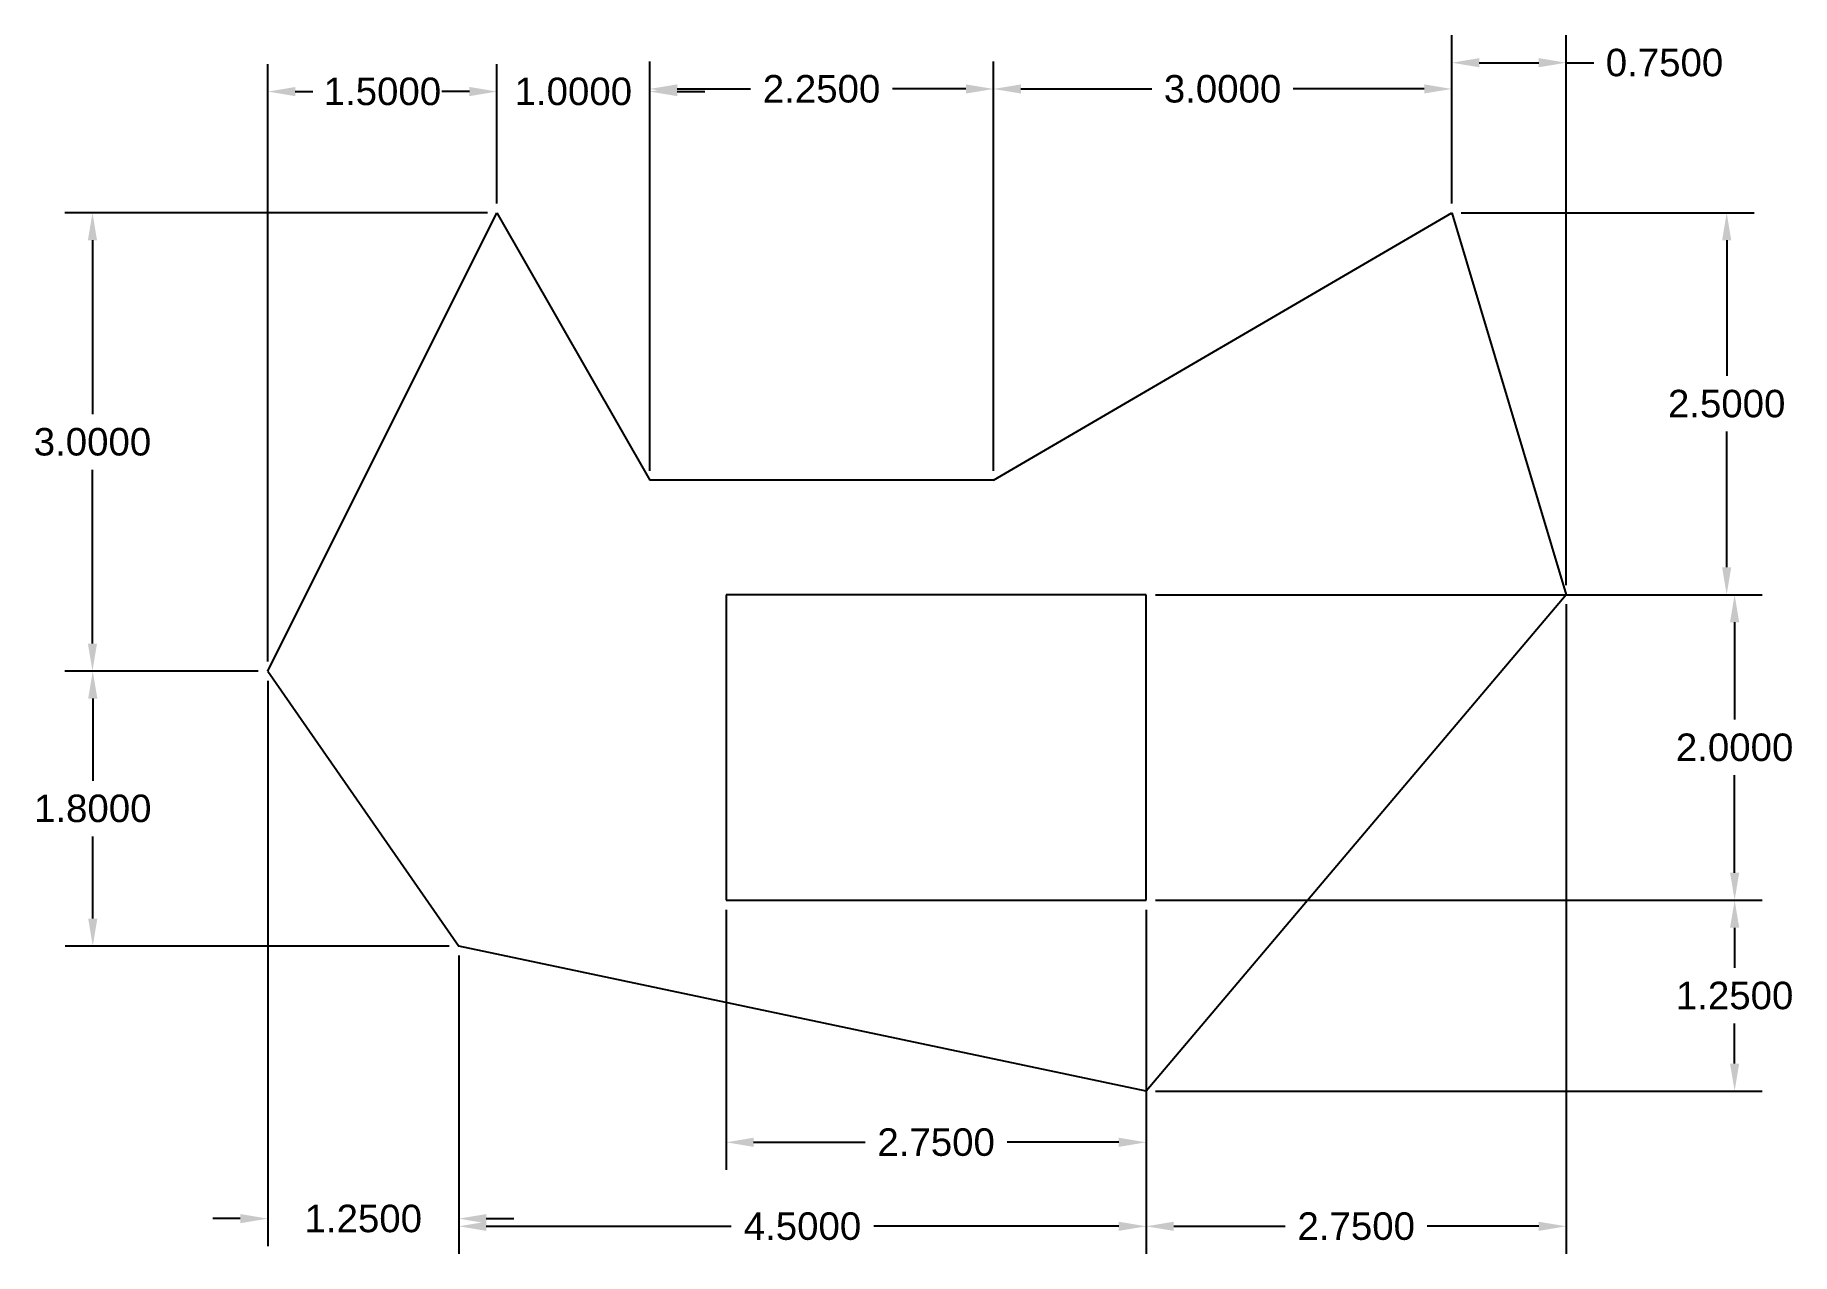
# Model space of a CAD drawing. Header units: inches. Extents: x 15.9 to 27.4, y 11.6 to 19.6.
import ezdxf

# ---------------------------------------------------------------- set-up
doc = ezdxf.new("R2010")
doc.units = ezdxf.units.IN
doc.header["$MEASUREMENT"] = 0
doc.styles.get("Standard").update_dxf_attribs({"font": 'arial.ttf'})
doc.dimstyles.get("Standard").update_dxf_attribs({"dimtxt": 0.18, "dimasz": 0.18, "dimexe": 0.18, "dimexo": 0.0625, "dimgap": 0.09, "dimtad": 0, "dimtih": 1, "dimtoh": 1, "dimdec": 4, "dimzin": 0, "dimdsep": 46, "dimtxsty": 'Standard', "dimcen": 0.09, "dimadec": 0, "dimazin": 0, "dimtfac": 1, "dimtdec": 4, "dimtofl": 0, "dimtmove": 0, "dimatfit": 3, "dimfxl": 1, "dimtolj": 1, "dimtzin": 0, "dimarcsym": 0})

# ---------------------------------------------------------------- blocks, each defined once
blk = doc.blocks.new('*D2')
at = {"color": 0, "lineweight": -2, "transparency": 16777216}
for p, q in [((18.926, 18.49), (18.926, 19.402)), ((19.926, 16.74), (19.926, 19.402)), ((18.746, 19.222), (18.566, 19.222)), ((20.106, 19.222), (20.286, 19.222))]:
    blk.add_line(p, q, dxfattribs=at)
at = {"color": 0, "transparency": 16777216}
for points in [[(18.746, 19.252), (18.746, 19.192), (18.926, 19.222)], [(20.106, 19.252), (20.106, 19.192), (19.926, 19.222)]]:
    blk.add_solid(points, dxfattribs=at)
at = {"layer": 'Defpoints', "color": 0, "transparency": 16777216}
for p in [(19.926, 19.222), (18.926, 18.428), (19.926, 16.678)]:
    blk.add_point(p, dxfattribs=at)
at = {"color": 0, "transparency": 16777216, "insert": (19.426, 19.222), "char_height": 0.18, "attachment_point": 5}
blk.add_mtext('\\A1;1.0000', dxfattribs=at)
blk = doc.blocks.new('*D3')
at = {"color": 0, "lineweight": -2, "transparency": 16777216}
for p, q in [((19.926, 16.74), (19.926, 19.419)), ((22.176, 16.74), (22.176, 19.419)), ((20.106, 19.239), (20.586, 19.239)), ((21.996, 19.239), (21.516, 19.239))]:
    blk.add_line(p, q, dxfattribs=at)
at = {"color": 0, "transparency": 16777216}
for points in [[(20.106, 19.269), (20.106, 19.209), (19.926, 19.239)], [(21.996, 19.269), (21.996, 19.209), (22.176, 19.239)]]:
    blk.add_solid(points, dxfattribs=at)
at = {"layer": 'Defpoints', "color": 0, "transparency": 16777216}
for p in [(22.176, 19.239), (19.926, 16.678), (22.176, 16.678)]:
    blk.add_point(p, dxfattribs=at)
at = {"color": 0, "transparency": 16777216, "insert": (21.051, 19.239), "char_height": 0.18, "attachment_point": 5}
blk.add_mtext('\\A1;2.2500', dxfattribs=at)
blk = doc.blocks.new('*D4')
at = {"color": 0, "lineweight": -2, "transparency": 16777216}
for p, q in [((22.176, 16.74), (22.176, 19.419)), ((25.176, 18.49), (25.176, 19.419)), ((22.356, 19.239), (23.213, 19.239)), ((24.996, 19.239), (24.139, 19.239))]:
    blk.add_line(p, q, dxfattribs=at)
at = {"color": 0, "transparency": 16777216}
for points in [[(22.356, 19.269), (22.356, 19.209), (22.176, 19.239)], [(24.996, 19.269), (24.996, 19.209), (25.176, 19.239)]]:
    blk.add_solid(points, dxfattribs=at)
at = {"layer": 'Defpoints', "color": 0, "transparency": 16777216}
for p in [(22.176, 19.239), (25.176, 18.428), (22.176, 16.678)]:
    blk.add_point(p, dxfattribs=at)
at = {"color": 0, "transparency": 16777216, "insert": (23.676, 19.239), "char_height": 0.18, "attachment_point": 5}
blk.add_mtext('\\A1;3.0000', dxfattribs=at)
blk = doc.blocks.new('*D6')
at = {"color": 0, "lineweight": -2, "transparency": 16777216}
for p, q in [((25.238, 18.428), (27.156, 18.428)), ((26.976, 18.248), (26.976, 17.36)), ((26.976, 16.108), (26.976, 16.996)), ((25.988, 15.928), (27.156, 15.928))]:
    blk.add_line(p, q, dxfattribs=at)
at = {"color": 0, "transparency": 16777216}
for points in [[(26.946, 18.248), (27.006, 18.248), (26.976, 18.428)], [(26.946, 16.108), (27.006, 16.108), (26.976, 15.928)]]:
    blk.add_solid(points, dxfattribs=at)
at = {"layer": 'Defpoints', "color": 0, "transparency": 16777216}
for p in [(25.176, 18.428), (25.926, 15.928), (26.976, 15.928)]:
    blk.add_point(p, dxfattribs=at)
at = {"color": 0, "transparency": 16777216, "insert": (26.976, 17.178), "char_height": 0.18, "attachment_point": 5}
blk.add_mtext('\\A1;2.5000', dxfattribs=at)
blk = doc.blocks.new('*D7')
at = {"color": 0, "lineweight": -2, "transparency": 16777216}
for p, q in [((23.238, 15.928), (27.208, 15.928)), ((27.028, 15.748), (27.028, 15.11)), ((27.028, 14.108), (27.028, 14.746)), ((23.238, 13.928), (27.208, 13.928))]:
    blk.add_line(p, q, dxfattribs=at)
at = {"color": 0, "transparency": 16777216}
for points in [[(26.998, 15.748), (27.058, 15.748), (27.028, 15.928)], [(26.998, 14.108), (27.058, 14.108), (27.028, 13.928)]]:
    blk.add_solid(points, dxfattribs=at)
at = {"layer": 'Defpoints', "color": 0, "transparency": 16777216}
for p in [(23.176, 15.928), (23.176, 13.928), (27.028, 13.928)]:
    blk.add_point(p, dxfattribs=at)
at = {"color": 0, "transparency": 16777216, "insert": (27.028, 14.928), "char_height": 0.18, "attachment_point": 5}
blk.add_mtext('\\A1;2.0000', dxfattribs=at)
blk = doc.blocks.new('*D8')
at = {"color": 0, "lineweight": -2, "transparency": 16777216}
for p, q in [((23.238, 13.928), (27.208, 13.928)), ((27.028, 13.748), (27.028, 13.485)), ((27.028, 12.858), (27.028, 13.121)), ((23.238, 12.678), (27.208, 12.678))]:
    blk.add_line(p, q, dxfattribs=at)
at = {"color": 0, "transparency": 16777216}
for points in [[(26.998, 13.748), (27.058, 13.748), (27.028, 13.928)], [(26.998, 12.858), (27.058, 12.858), (27.028, 12.678)]]:
    blk.add_solid(points, dxfattribs=at)
at = {"layer": 'Defpoints', "color": 0, "transparency": 16777216}
for p in [(23.176, 13.928), (27.028, 13.928), (23.176, 12.678)]:
    blk.add_point(p, dxfattribs=at)
at = {"color": 0, "transparency": 16777216, "insert": (27.028, 13.303), "char_height": 0.18, "attachment_point": 5}
blk.add_mtext('\\A1;1.2500', dxfattribs=at)
blk = doc.blocks.new('*D9')
at = {"color": 0, "lineweight": -2, "transparency": 16777216}
for p, q in [((25.176, 18.49), (25.176, 19.591)), ((25.926, 15.99), (25.926, 19.591)), ((25.356, 19.411), (25.746, 19.411)), ((25.926, 19.411), (26.106, 19.411))]:
    blk.add_line(p, q, dxfattribs=at)
at = {"color": 0, "transparency": 16777216}
for points in [[(25.356, 19.441), (25.356, 19.381), (25.176, 19.411)], [(25.746, 19.441), (25.746, 19.381), (25.926, 19.411)]]:
    blk.add_solid(points, dxfattribs=at)
at = {"layer": 'Defpoints', "color": 0, "transparency": 16777216}
for p in [(25.926, 19.411), (25.176, 18.428), (25.926, 15.928)]:
    blk.add_point(p, dxfattribs=at)
at = {"color": 0, "transparency": 16777216, "insert": (26.569, 19.411), "char_height": 0.18, "attachment_point": 5}
blk.add_mtext('\\A1;0.7500', dxfattribs=at)
blk = doc.blocks.new('*D10')
at = {"color": 0, "lineweight": -2, "transparency": 16777216}
for p, q in [((17.426, 15.49), (17.426, 19.402)), ((18.926, 18.49), (18.926, 19.402)), ((17.606, 19.222), (17.721, 19.222)), ((18.746, 19.222), (18.631, 19.222))]:
    blk.add_line(p, q, dxfattribs=at)
at = {"color": 0, "transparency": 16777216}
for points in [[(17.606, 19.252), (17.606, 19.192), (17.426, 19.222)], [(18.746, 19.252), (18.746, 19.192), (18.926, 19.222)]]:
    blk.add_solid(points, dxfattribs=at)
at = {"layer": 'Defpoints', "color": 0, "transparency": 16777216}
for p in [(17.426, 19.222), (18.926, 18.428), (17.426, 15.428)]:
    blk.add_point(p, dxfattribs=at)
at = {"color": 0, "transparency": 16777216, "insert": (18.176, 19.222), "char_height": 0.18, "attachment_point": 5}
blk.add_mtext('\\A1;1.5000', dxfattribs=at)
blk = doc.blocks.new('*D11')
at = {"color": 0, "lineweight": -2, "transparency": 16777216}
for p, q in [((18.863, 18.428), (16.098, 18.428)), ((16.278, 18.248), (16.278, 17.11)), ((16.278, 15.608), (16.278, 16.746)), ((17.363, 15.428), (16.098, 15.428))]:
    blk.add_line(p, q, dxfattribs=at)
at = {"color": 0, "transparency": 16777216}
for points in [[(16.248, 18.248), (16.308, 18.248), (16.278, 18.428)], [(16.248, 15.608), (16.308, 15.608), (16.278, 15.428)]]:
    blk.add_solid(points, dxfattribs=at)
at = {"layer": 'Defpoints', "color": 0, "transparency": 16777216}
for p in [(16.278, 18.428), (18.926, 18.428), (17.426, 15.428)]:
    blk.add_point(p, dxfattribs=at)
at = {"color": 0, "transparency": 16777216, "insert": (16.278, 16.928), "char_height": 0.18, "attachment_point": 5}
blk.add_mtext('\\A1;3.0000', dxfattribs=at)
blk = doc.blocks.new('*D12')
at = {"color": 0, "lineweight": -2, "transparency": 16777216}
for p, q in [((17.363, 15.428), (16.1, 15.428)), ((16.28, 15.248), (16.28, 14.71)), ((16.28, 13.808), (16.28, 14.346)), ((18.613, 13.628), (16.1, 13.628))]:
    blk.add_line(p, q, dxfattribs=at)
at = {"color": 0, "transparency": 16777216}
for points in [[(16.25, 15.248), (16.31, 15.248), (16.28, 15.428)], [(16.25, 13.808), (16.31, 13.808), (16.28, 13.628)]]:
    blk.add_solid(points, dxfattribs=at)
at = {"layer": 'Defpoints', "color": 0, "transparency": 16777216}
for p in [(17.426, 15.428), (16.28, 13.628), (18.676, 13.628)]:
    blk.add_point(p, dxfattribs=at)
at = {"color": 0, "transparency": 16777216, "insert": (16.28, 14.528), "char_height": 0.18, "attachment_point": 5}
blk.add_mtext('\\A1;1.8000', dxfattribs=at)
blk = doc.blocks.new('*D13')
at = {"color": 0, "lineweight": -2, "transparency": 16777216}
for p, q in [((18.676, 13.565), (18.676, 11.613)), ((23.176, 12.615), (23.176, 11.613)), ((18.856, 11.793), (20.459, 11.793)), ((22.996, 11.793), (21.393, 11.793))]:
    blk.add_line(p, q, dxfattribs=at)
at = {"color": 0, "transparency": 16777216}
for points in [[(18.856, 11.823), (18.856, 11.763), (18.676, 11.793)], [(22.996, 11.823), (22.996, 11.763), (23.176, 11.793)]]:
    blk.add_solid(points, dxfattribs=at)
at = {"layer": 'Defpoints', "color": 0, "transparency": 16777216}
for p in [(18.676, 13.628), (23.176, 12.678), (23.176, 11.793)]:
    blk.add_point(p, dxfattribs=at)
at = {"color": 0, "transparency": 16777216, "insert": (20.926, 11.793), "char_height": 0.18, "attachment_point": 5}
blk.add_mtext('\\A1;4.5000', dxfattribs=at)
blk = doc.blocks.new('*D14')
at = {"color": 0, "lineweight": -2, "transparency": 16777216}
for p, q in [((17.426, 15.365), (17.426, 11.663)), ((18.676, 13.565), (18.676, 11.663)), ((17.246, 11.843), (17.066, 11.843)), ((18.856, 11.843), (19.036, 11.843))]:
    blk.add_line(p, q, dxfattribs=at)
at = {"color": 0, "transparency": 16777216}
for points in [[(17.246, 11.873), (17.246, 11.813), (17.426, 11.843)], [(18.856, 11.873), (18.856, 11.813), (18.676, 11.843)]]:
    blk.add_solid(points, dxfattribs=at)
at = {"layer": 'Defpoints', "color": 0, "transparency": 16777216}
for p in [(17.426, 15.428), (18.676, 13.628), (18.676, 11.843)]:
    blk.add_point(p, dxfattribs=at)
at = {"color": 0, "transparency": 16777216, "insert": (18.051, 11.843), "char_height": 0.18, "attachment_point": 5}
blk.add_mtext('\\A1;1.2500', dxfattribs=at)
blk = doc.blocks.new('*D15')
at = {"color": 0, "lineweight": -2, "transparency": 16777216}
for p, q in [((25.926, 15.865), (25.926, 11.613)), ((23.176, 12.615), (23.176, 11.613)), ((23.356, 11.793), (24.086, 11.793)), ((25.746, 11.793), (25.016, 11.793))]:
    blk.add_line(p, q, dxfattribs=at)
at = {"color": 0, "transparency": 16777216}
for points in [[(23.356, 11.823), (23.356, 11.763), (23.176, 11.793)], [(25.746, 11.823), (25.746, 11.763), (25.926, 11.793)]]:
    blk.add_solid(points, dxfattribs=at)
at = {"layer": 'Defpoints', "color": 0, "transparency": 16777216}
for p in [(25.926, 15.928), (23.176, 12.678), (23.176, 11.793)]:
    blk.add_point(p, dxfattribs=at)
at = {"color": 0, "transparency": 16777216, "insert": (24.551, 11.793), "char_height": 0.18, "attachment_point": 5}
blk.add_mtext('\\A1;2.7500', dxfattribs=at)
blk = doc.blocks.new('*D16')
at = {"color": 0, "lineweight": -2, "transparency": 16777216}
for p, q in [((20.426, 13.865), (20.426, 12.163)), ((23.176, 13.865), (23.176, 12.163)), ((20.606, 12.343), (21.336, 12.343)), ((22.996, 12.343), (22.266, 12.343))]:
    blk.add_line(p, q, dxfattribs=at)
at = {"color": 0, "transparency": 16777216}
for points in [[(20.606, 12.373), (20.606, 12.313), (20.426, 12.343)], [(22.996, 12.373), (22.996, 12.313), (23.176, 12.343)]]:
    blk.add_solid(points, dxfattribs=at)
at = {"layer": 'Defpoints', "color": 0, "transparency": 16777216}
for p in [(20.426, 13.928), (23.176, 13.928), (23.176, 12.343)]:
    blk.add_point(p, dxfattribs=at)
at = {"color": 0, "transparency": 16777216, "insert": (21.801, 12.343), "char_height": 0.18, "attachment_point": 5}
blk.add_mtext('\\A1;2.7500', dxfattribs=at)

msp = doc.modelspace()

# ---------------------------------------------------------------- linework, layer by layer
for p, q in [((17.42592, 15.42797), (18.92592, 18.42797)), ((18.92592, 18.42797), (19.92592, 16.67797)), ((22.17592, 16.67797), (25.17592, 18.42797)), ((25.17592, 18.42797), (25.92592, 15.92797)), ((22.17592, 16.67797), (19.92592, 16.67797)), ((23.17592, 15.92797), (20.42592, 15.92797)), ((20.42592, 15.92797), (20.42592, 13.92797)), ((25.92592, 15.92797), (23.17592, 12.67797)), ((23.17592, 13.92797), (23.17592, 15.92797)), ((17.42592, 15.42797), (18.67592, 13.62797)), ((20.42592, 13.92797), (23.17592, 13.92797)), ((23.17592, 12.67797), (18.67592, 13.62797))]:
    msp.add_line(p, q)

# ---------------------------------------------------------------- dimensions: what is measured, and where the dimension line sits
for base, p1, p2, picture, middle in [((25.92592, 19.41142), (25.17592, 18.42797), (25.92592, 15.92797), '*D9', (26.56924, 19.41142)), ((17.42592, 19.22152), (18.92592, 18.42797), (17.42592, 15.42797), '*D10', (18.17592, 19.22152)), ((19.92592, 19.22152), (18.92592, 18.42797), (19.92592, 16.67797), '*D2', (19.42592, 19.22152)), ((22.17592, 19.23878), (19.92592, 16.67797), (22.17592, 16.67797), '*D3', (21.05092, 19.23878)), ((22.17592, 19.23878), (25.17592, 18.42797), (22.17592, 16.67797), '*D4', (23.67592, 19.23878)), ((23.17592, 11.79251), (25.92592, 15.92797), (23.17592, 12.67797), '*D15', (24.55092, 11.79251)), ((18.67592, 11.84256), (17.42592, 15.42797), (18.67592, 13.62797), '*D14', (18.05092, 11.84256)), ((23.17592, 12.3431), (20.42592, 13.92797), (23.17592, 13.92797), '*D16', (21.80092, 12.3431)), ((23.17592, 11.79251), (18.67592, 13.62797), (23.17592, 12.67797), '*D13', (20.92592, 11.79251))]:
    dim = msp.add_linear_dim(base=base, p1=p1, p2=p2, dimstyle='Standard')
    dim.commit()
    dim.dimension.update_dxf_attribs({"geometry": picture, "text_midpoint": middle})
for base, p1, p2, picture, middle in [((16.27769, 18.42797), (17.42592, 15.42797), (18.92592, 18.42797), '*D11', (16.27769, 16.92797)), ((26.97605, 15.92797), (25.17592, 18.42797), (25.92592, 15.92797), '*D6', (26.97605, 17.17797)), ((27.0279, 13.92797), (23.17592, 15.92797), (23.17592, 13.92797), '*D7', (27.0279, 14.92797)), ((16.27967, 13.62797), (17.42592, 15.42797), (18.67592, 13.62797), '*D12', (16.27967, 14.52797)), ((27.0279, 13.92797), (23.17592, 12.67797), (23.17592, 13.92797), '*D8', (27.0279, 13.30297))]:
    dim = msp.add_linear_dim(base=base, p1=p1, p2=p2, angle=90, dimstyle='Standard')
    dim.commit()
    dim.dimension.update_dxf_attribs({"geometry": picture, "text_midpoint": middle})

doc.saveas('drawing.dxf')
